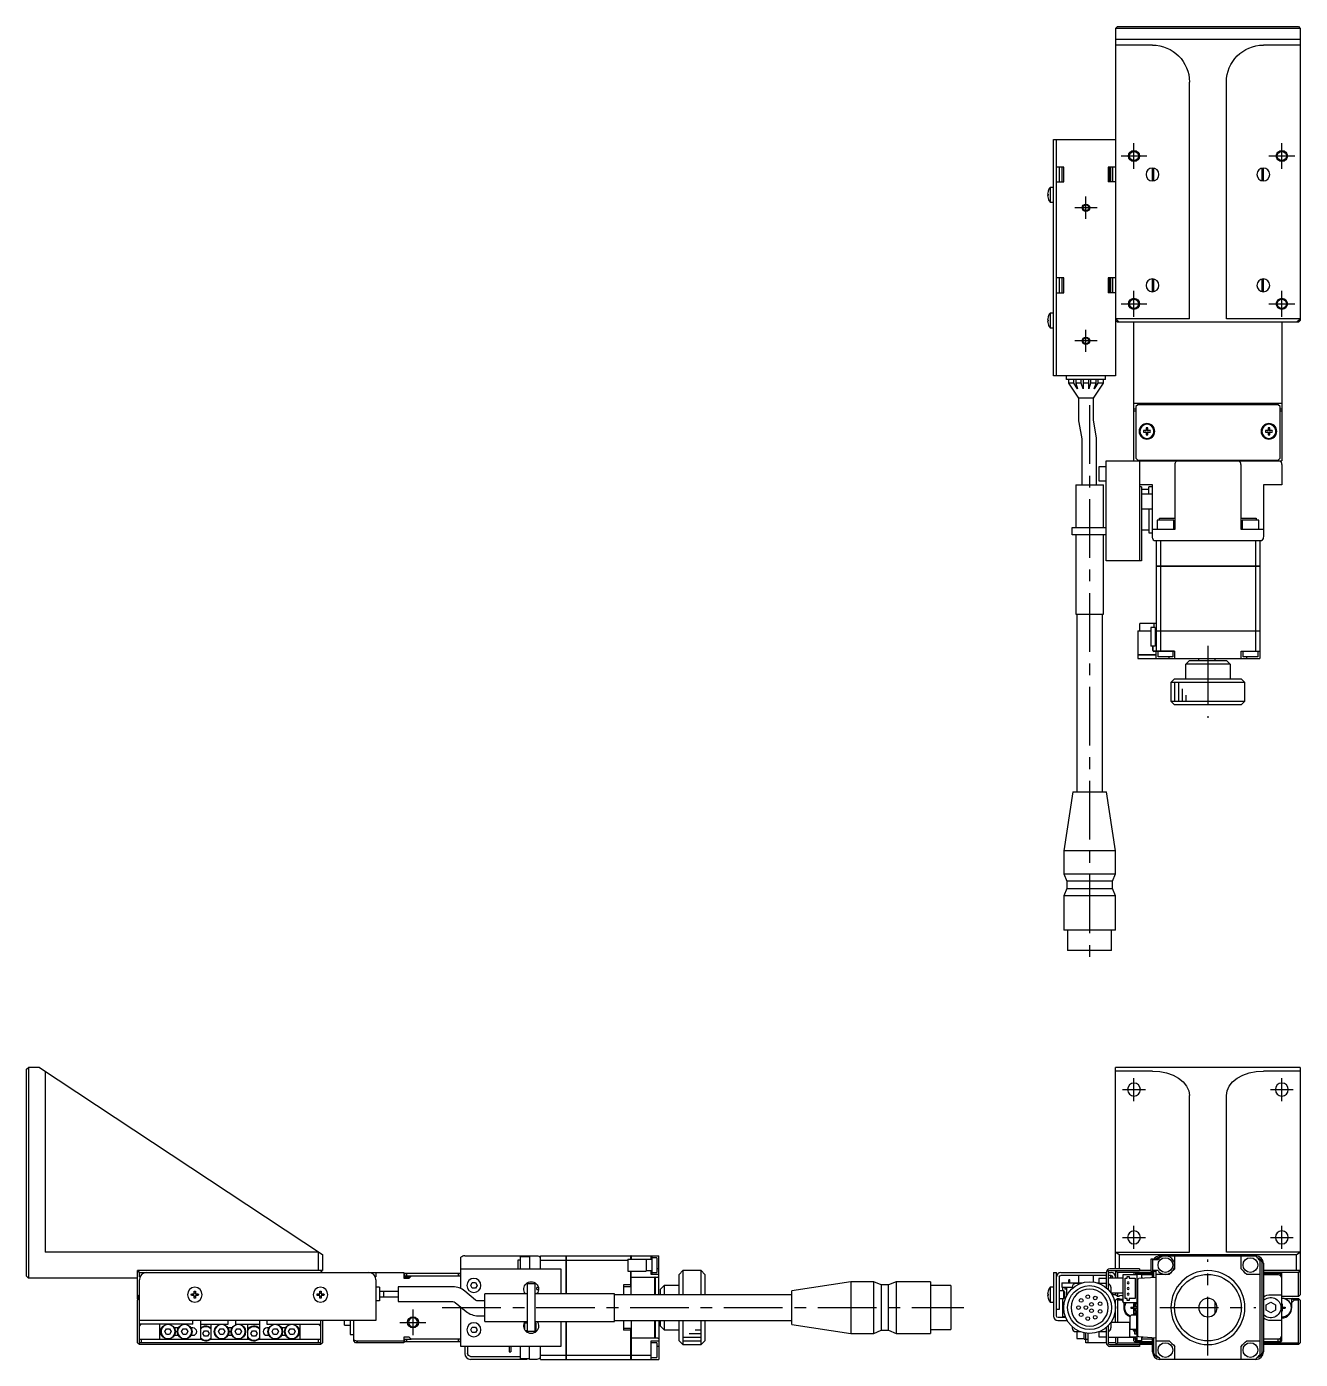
# Model space of a CAD drawing. Extents: x 0 to 726, y -8 to 652.
# Drawn here: x 0 to 344.6, y 291.2 to 651.8 of the extents above; entities that cross this region are included whole.
import ezdxf

# ---------------------------------------------------------------- set-up
doc = ezdxf.new("R2010")
doc.units = 0
doc.header["$LTSCALE"] = 0.5
doc.linetypes.add('CENTER', pattern=[50.8, 31.75, -6.35, 6.35, -6.35])
for name, color, linetype in [('MSM_CENTER', 1, 'CENTER'), ('MSM_CONTINUOUS', 7, 'CONTINUOUS'), ('MSM_NARROW', 5, 'CONTINUOUS')]:
    doc.layers.add(name, color=color, linetype=linetype)

msp = doc.modelspace()

# ---------------------------------------------------------------- linework, layer by layer
at = {"layer": 'MSM_CENTER'}
for p, q in [((299.58, 613.29), (299.58, 620.29)), ((339.58, 613.29), (339.58, 620.29)), ((296.08, 616.79), (303.08, 616.79)), ((336.08, 616.79), (343.08, 616.79)), ((289.58, 602.79), (283.58, 602.79)), ((286.58, 599.79), (286.58, 605.79)), ((299.58, 573.29), (299.58, 580.29)), ((339.58, 573.29), (339.58, 580.29)), ((296.08, 576.79), (303.08, 576.79)), ((336.08, 576.79), (343.08, 576.79)), ((286.58, 563.79), (286.58, 569.79)), ((289.58, 566.79), (283.58, 566.79)), ((287.58, 549.34), (287.58, 398.24)), ((319.58, 484.29), (319.58, 464.79)), ((299.58, 361.09), (299.58, 367.29)), ((339.58, 361.09), (339.58, 367.29)), ((296.48, 364.19), (302.68, 364.19)), ((336.48, 364.19), (342.68, 364.19)), ((299.58, 321.09), (299.58, 327.29)), ((339.58, 321.09), (339.58, 327.29)), ((296.48, 324.19), (302.68, 324.19)), ((336.48, 324.19), (342.68, 324.19)), ((319.58, 292.19), (319.58, 318.19)), ((104.5, 304.69), (104.5, 297.69)), ((112.45, 305.19), (253.55, 305.19)), ((306.58, 305.19), (332.58, 305.19)), ((101, 301.19), (108, 301.19))]:
    msp.add_line(p, q, dxfattribs=at)
at = {"layer": 'MSM_CONTINUOUS'}
for p, q in [((295.08, 651.79), (294.58, 651.29)), ((344.58, 651.29), (294.58, 651.29)), ((294.58, 651.29), (294.58, 557.29)), ((295.08, 651.79), (344.08, 651.79)), ((344.08, 651.79), (344.58, 651.29)), ((344.58, 651.29), (344.58, 572.29)), ((344.58, 648.29), (294.58, 648.29)), ((304.58, 646.79), (294.58, 646.79)), ((344.58, 646.79), (334.58, 646.79)), ((314.58, 572.75), (314.58, 636.79)), ((324.58, 572.75), (324.58, 636.79)), ((277.78, 621.29), (294.58, 621.29)), ((277.78, 557.29), (277.78, 621.29)), ((278.58, 557.29), (278.58, 621.29)), ((280.58, 613.79), (278.58, 613.79)), ((279.38, 613.79), (279.38, 609.79)), ((280.08, 613.79), (280.08, 609.79)), ((280.58, 609.79), (280.58, 613.79)), ((292.58, 613.79), (292.58, 609.79)), ((294.58, 613.79), (292.58, 613.79)), ((293.08, 609.79), (293.08, 613.79)), ((293.28, 609.79), (293.28, 613.79)), ((293.78, 613.79), (293.78, 609.79)), ((304.58, 610.04), (304.58, 613.54)), ((304.93, 610.07), (304.93, 613.5)), ((334.23, 610.07), (334.23, 613.5)), ((334.58, 610.04), (334.58, 613.54)), ((278.58, 609.79), (280.58, 609.79)), ((294.58, 609.79), (292.58, 609.79)), ((276.2, 606.49), (276.33, 606.49)), ((276.33, 606.09), (276.2, 606.09)), ((276.33, 607.24), (276.33, 607.22)), ((276.33, 606.49), (276.33, 606.09)), ((277.78, 608.29), (276.89, 608.29)), ((276.89, 608.29), (276.89, 604.29)), ((276.33, 605.36), (276.33, 605.34)), ((276.89, 604.29), (277.78, 604.29)), ((280.58, 583.79), (278.58, 583.79)), ((279.38, 583.79), (279.38, 579.79)), ((280.08, 583.79), (280.08, 579.79)), ((280.58, 579.79), (280.58, 583.79)), ((292.58, 583.79), (292.58, 579.79)), ((294.58, 583.79), (292.58, 583.79)), ((293.08, 579.79), (293.08, 583.79)), ((293.28, 579.79), (293.28, 583.79)), ((293.78, 583.79), (293.78, 579.79)), ((304.58, 580.04), (304.58, 583.54)), ((304.93, 580.07), (304.93, 583.5)), ((334.23, 580.07), (334.23, 583.5)), ((334.58, 580.04), (334.58, 583.54)), ((278.58, 579.79), (280.58, 579.79)), ((294.58, 579.79), (292.58, 579.79)), ((277.78, 574.29), (276.89, 574.29)), ((276.89, 574.29), (276.89, 570.29)), ((276.2, 572.49), (276.33, 572.49)), ((276.33, 572.09), (276.2, 572.09)), ((276.33, 573.24), (276.33, 573.22)), ((276.33, 572.49), (276.33, 572.09)), ((276.33, 571.36), (276.33, 571.34)), ((276.89, 570.29), (277.78, 570.29)), ((294.58, 572.79), (294.63, 572.75)), ((294.58, 572.29), (294.83, 572.04)), ((294.63, 572.75), (295.58, 571.79)), ((314.58, 572.75), (294.63, 572.75)), ((294.83, 572.04), (295.08, 572.29)), ((295.08, 571.79), (294.83, 572.04)), ((344.08, 571.79), (295.08, 571.79)), ((299.58, 534.29), (299.58, 571.79)), ((344.54, 572.75), (324.58, 572.75)), ((339.58, 571.79), (339.58, 534.29)), ((343.58, 571.79), (344.54, 572.75)), ((344.58, 572.29), (344.08, 571.79)), ((344.08, 572.29), (344.33, 572.04)), ((344.54, 572.75), (344.58, 572.79)), ((294.58, 557.29), (277.78, 557.29)), ((281.33, 556.29), (281.33, 557.29)), ((291.83, 556.29), (281.33, 556.29)), ((281.83, 556.29), (281.83, 555.29)), ((283.33, 555.29), (283.33, 556.29)), ((283.83, 556.29), (283.83, 555.29)), ((285.33, 555.29), (285.33, 556.29)), ((285.83, 556.29), (285.83, 553.83)), ((287.33, 553.83), (287.33, 556.29)), ((287.83, 556.29), (287.83, 555.29)), ((289.33, 555.29), (289.33, 556.29)), ((289.83, 556.29), (289.83, 555.29)), ((291.33, 555.29), (291.33, 556.29)), ((291.83, 556.29), (291.83, 557.29)), ((281.83, 555.29), (284.58, 551.29)), ((283.33, 555.29), (281.83, 555.29)), ((284.33, 553.83), (283.33, 555.29)), ((283.83, 555.29), (284.33, 553.83)), ((285.33, 555.29), (283.83, 555.29)), ((285.83, 553.83), (285.33, 555.29)), ((287.33, 555.29), (285.83, 555.29)), ((287.83, 555.29), (287.33, 553.83)), ((289.33, 555.29), (287.83, 555.29)), ((288.58, 551.29), (291.33, 555.29)), ((288.83, 553.83), (289.33, 555.29)), ((289.83, 555.29), (288.83, 553.83)), ((291.33, 555.29), (289.83, 555.29)), ((284.58, 551.29), (284.58, 545.55)), ((288.58, 551.29), (284.58, 551.29)), ((288.58, 545.55), (288.58, 551.29)), ((339.58, 549.79), (299.58, 549.79)), ((300.08, 548.29), (299.58, 548.29)), ((300.58, 549.49), (300.08, 548.99)), ((300.08, 548.99), (300.08, 534.99)), ((338.58, 549.49), (300.58, 549.49)), ((305.08, 549.49), (305.08, 549.79)), ((305.83, 549.79), (305.83, 549.49)), ((311.33, 549.49), (311.33, 549.79)), ((314.78, 549.79), (314.58, 549.59)), ((314.58, 549.59), (314.58, 549.49)), ((324.58, 549.59), (314.58, 549.59)), ((324.58, 549.59), (324.38, 549.79)), ((324.58, 549.49), (324.58, 549.59)), ((327.83, 549.79), (327.83, 549.49)), ((333.33, 549.49), (333.33, 549.79)), ((334.08, 549.79), (334.08, 549.49)), ((339.08, 548.99), (338.58, 549.49)), ((339.08, 534.99), (339.08, 548.99)), ((339.58, 548.29), (339.08, 548.29)), ((284.66, 544.68), (285.44, 540.28)), ((289.38, 540.97), (288.6, 545.38)), ((300.08, 547.79), (299.58, 547.79)), ((339.58, 547.79), (339.08, 547.79)), ((302.84, 542.53), (302.16, 542.53)), ((302.16, 542.05), (302.84, 542.05)), ((302.84, 543.21), (302.84, 542.53)), ((302.84, 542.05), (302.84, 541.37)), ((303.32, 542.53), (303.32, 543.21)), ((304, 542.53), (303.32, 542.53)), ((303.32, 542.05), (304, 542.05)), ((303.32, 541.37), (303.32, 542.05)), ((335.84, 542.53), (335.16, 542.53)), ((335.16, 542.05), (335.84, 542.05)), ((335.84, 543.21), (335.84, 542.53)), ((335.84, 542.05), (335.84, 541.37)), ((336.32, 542.53), (336.32, 543.21)), ((337, 542.53), (336.32, 542.53)), ((336.32, 541.37), (336.32, 542.05)), ((336.32, 542.05), (337, 542.05)), ((285.45, 540.1), (285.45, 527.79)), ((289.45, 527.79), (289.45, 540.1)), ((292.08, 534.29), (339.58, 534.29)), ((292.08, 507.29), (292.08, 534.29)), ((300.08, 534.99), (300.58, 534.49)), ((300.58, 534.49), (338.58, 534.49)), ((301.08, 534.29), (301.08, 507.29)), ((305.08, 534.49), (305.08, 534.29)), ((309.58, 534.49), (309.58, 534.29)), ((310.58, 534.49), (310.58, 534.29)), ((312.08, 534.49), (312.08, 534.29)), ((327.08, 534.29), (327.08, 534.49)), ((328.58, 534.49), (328.58, 534.29)), ((329.58, 534.29), (329.58, 534.49)), ((334.08, 534.29), (334.08, 534.49)), ((338.58, 534.49), (339.08, 534.99)), ((292.08, 532.69), (290.08, 532.69)), ((290.08, 532.69), (290.08, 528.89)), ((310.68, 515.79), (310.68, 533.29)), ((328.48, 533.29), (328.48, 515.79)), ((339.58, 533.29), (339.58, 527.79)), ((283.83, 527.79), (283.83, 516.29)), ((283.83, 527.79), (291.33, 527.79)), ((290.08, 528.89), (292.08, 528.89)), ((291.33, 516.29), (291.33, 527.79)), ((304.58, 527.79), (301.08, 527.79)), ((301.58, 527.29), (301.08, 527.29)), ((301.58, 527.29), (301.58, 507.29)), ((303.58, 526.54), (301.58, 526.54)), ((304.58, 527.29), (303.58, 527.29)), ((303.58, 525.29), (303.58, 527.29)), ((304.58, 513.79), (304.58, 527.79)), ((339.58, 527.79), (334.58, 527.79)), ((334.58, 527.79), (334.58, 513.79)), ((304.58, 525.29), (301.58, 525.29)), ((301.58, 521.29), (304.58, 521.29)), ((303.58, 521.29), (303.58, 514.79)), ((282.83, 514.29), (282.83, 516.29)), ((282.83, 516.29), (292.08, 516.29)), ((304.58, 515.79), (310.68, 515.79)), ((310.33, 518.29), (305.83, 518.29)), ((305.83, 518.29), (305.83, 515.79)), ((306.5, 518.79), (310.68, 518.79)), ((306.5, 518.29), (306.5, 518.79)), ((310.33, 515.79), (310.33, 518.29)), ((328.48, 518.79), (332.66, 518.79)), ((328.48, 515.79), (334.58, 515.79)), ((328.83, 518.29), (328.83, 515.79)), ((333.33, 518.29), (328.83, 518.29)), ((332.66, 518.79), (332.66, 518.29)), ((333.33, 515.79), (333.33, 518.29)), ((292.08, 514.29), (282.83, 514.29)), ((283.83, 514.29), (283.83, 492.79)), ((291.33, 492.79), (291.33, 514.29)), ((303.58, 515.54), (301.58, 515.54)), ((303.58, 514.79), (304.58, 514.79)), ((304.97, 512.79), (334.2, 512.79)), ((305.58, 512.79), (305.58, 505.8)), ((306.74, 512.79), (306.74, 505.8)), ((332.43, 512.79), (332.43, 505.8)), ((333.58, 512.79), (333.58, 505.8)), ((301.58, 507.29), (292.08, 507.29)), ((305.58, 505.8), (333.58, 505.8)), ((305.58, 505.79), (305.58, 488.3)), ((333.58, 505.79), (305.58, 505.79)), ((305.59, 505.79), (305.59, 505.8)), ((306.74, 505.79), (306.74, 505.8)), ((306.74, 505.79), (306.74, 488.3)), ((332.42, 505.79), (332.42, 505.8)), ((332.43, 505.79), (332.43, 488.3)), ((333.57, 505.79), (333.57, 505.8)), ((333.58, 505.79), (333.58, 488.3)), ((283.83, 492.79), (291.33, 492.79)), ((284.08, 492.79), (284.08, 444.79)), ((291.08, 444.79), (291.08, 492.79)), ((300.58, 488.29), (304.18, 488.29)), ((300.58, 488.29), (300.58, 481.8)), ((305.58, 490.29), (301.18, 490.29)), ((301.18, 488.29), (301.18, 490.29)), ((301.58, 488.3), (304.18, 488.3)), ((301.58, 488.29), (301.58, 488.3)), ((304.18, 489.19), (304.18, 484.19)), ((305.28, 489.19), (304.18, 489.19)), ((305.08, 489.19), (305.08, 490.29)), ((305.28, 489.19), (305.28, 484.19)), ((305.28, 488.3), (333.58, 488.3)), ((305.28, 488.29), (333.58, 488.29)), ((305.58, 488.29), (305.58, 482.79)), ((305.59, 488.29), (305.59, 488.3)), ((306.74, 488.29), (306.74, 488.3)), ((306.74, 488.29), (306.74, 482.79)), ((332.42, 488.29), (332.42, 488.3)), ((332.43, 488.29), (332.43, 482.79)), ((333.57, 488.29), (333.57, 488.3)), ((333.58, 488.29), (333.58, 480.79)), ((305.28, 484.19), (304.18, 484.19)), ((304.68, 482.99), (304.68, 484.19)), ((304.78, 482.99), (304.78, 484.19)), ((300.58, 481.8), (305.58, 481.8)), ((305.58, 481.79), (300.58, 481.79)), ((300.58, 481.79), (300.58, 480.79)), ((300.58, 480.79), (333.58, 480.79)), ((300.59, 481.79), (300.59, 481.8)), ((310.58, 482.79), (304.98, 482.79)), ((310.58, 482.69), (304.98, 482.69)), ((305.58, 480.79), (305.58, 482.69)), ((306.08, 481.29), (306.08, 482.79)), ((310.08, 481.29), (306.08, 481.29)), ((309.08, 480.79), (309.08, 481.29)), ((310.08, 482.69), (310.08, 481.29)), ((310.58, 482.79), (310.58, 480.79)), ((314.58, 480.29), (313.58, 479.29)), ((314.58, 480.29), (324.58, 480.29)), ((317.08, 480.29), (317.08, 480.79)), ((321.58, 480.29), (321.58, 480.79)), ((325.58, 479.29), (324.58, 480.29)), ((328.58, 480.79), (328.58, 482.79)), ((328.58, 482.79), (333.58, 482.79)), ((329.08, 481.29), (329.08, 482.79)), ((333.08, 481.29), (329.08, 481.29)), ((330.08, 480.79), (330.08, 481.29)), ((333.08, 482.79), (333.08, 481.29)), ((325.58, 479.29), (313.58, 479.29)), ((313.58, 475.29), (313.58, 479.29)), ((325.58, 479.29), (325.58, 475.29)), ((310.58, 475.29), (309.58, 474.29)), ((329.58, 474.29), (309.58, 474.29)), ((309.58, 474.29), (309.58, 469.29)), ((310.58, 475.29), (328.58, 475.29)), ((329.58, 474.29), (328.58, 475.29)), ((329.58, 469.29), (329.58, 474.29)), ((309.58, 469.29), (310.58, 468.29)), ((309.58, 469.29), (329.58, 469.29)), ((328.58, 468.29), (329.58, 469.29)), ((328.58, 468.29), (310.58, 468.29)), ((283.01, 444.79), (280.58, 428.79)), ((283.01, 444.79), (292.15, 444.79)), ((294.58, 428.79), (292.15, 444.79)), ((280.58, 428.79), (280.58, 422.59)), ((294.58, 428.79), (280.58, 428.79)), ((294.58, 422.59), (294.58, 428.79)), ((280.58, 422.59), (281.43, 420.59)), ((280.58, 422.59), (294.58, 422.59)), ((293.73, 420.59), (294.58, 422.59)), ((281.43, 418.59), (280.58, 416.59)), ((281.43, 420.59), (281.43, 418.59)), ((293.73, 420.59), (281.43, 420.59)), ((281.43, 418.59), (293.73, 418.59)), ((293.73, 418.59), (293.73, 420.59)), ((294.58, 416.59), (293.73, 418.59)), ((280.58, 416.59), (280.58, 407.29)), ((294.58, 416.59), (280.58, 416.59)), ((294.58, 407.29), (294.58, 416.59)), ((294.58, 407.29), (280.58, 407.29)), ((281.63, 407.29), (281.63, 401.79)), ((293.53, 401.79), (293.53, 407.29)), ((293.53, 401.79), (281.63, 401.79)), ((0, 369.69), (0.5, 370.19)), ((0, 313.69), (0, 369.69)), ((0.5, 370.19), (0.5, 313.19)), ((3.5, 370.19), (0.5, 370.19)), ((3.5, 370.19), (80, 319.55)), ((5, 369.2), (5, 320.19)), ((294.58, 315.69), (294.58, 370.19)), ((344.58, 370.19), (294.58, 370.19)), ((304.58, 369.2), (294.58, 369.2)), ((304.58, 369.2), (306.53, 369.07)), ((306.53, 369.07), (308.41, 368.69)), ((308.41, 368.69), (310.14, 368.08)), ((310.14, 368.08), (311.65, 367.26)), ((327.51, 367.26), (329.03, 368.08)), ((329.03, 368.08), (330.76, 368.69)), ((330.76, 368.69), (332.63, 369.07)), ((332.63, 369.07), (334.58, 369.2)), ((344.58, 369.2), (334.58, 369.2)), ((344.58, 370.19), (344.58, 308.69)), ((311.65, 367.26), (312.9, 366.25)), ((312.9, 366.25), (313.82, 365.11)), ((313.82, 365.11), (314.39, 363.87)), ((324.78, 363.87), (325.34, 365.11)), ((325.34, 365.11), (326.27, 366.25)), ((326.27, 366.25), (327.51, 367.26)), ((314.39, 363.87), (314.58, 362.58)), ((314.58, 320.19), (314.58, 362.58)), ((324.58, 362.58), (324.78, 363.87)), ((324.58, 320.19), (324.58, 362.58)), ((79.04, 320.19), (5, 320.19)), ((79, 315.19), (79, 320.19)), ((80, 319.55), (80, 315.19)), ((117.5, 310.34), (117.5, 318.81)), ((118.5, 319.19), (138, 319.19)), ((133, 318.14), (133.5, 318.14)), ((133, 315.69), (133, 318.14)), ((136, 318.94), (133.5, 318.94)), ((133.5, 318.94), (133.5, 315.69)), ((136, 319.19), (136, 315.69)), ((139, 319.19), (145.99, 319.19)), ((139, 315.69), (139, 319.19)), ((139, 318.03), (145.99, 318.03)), ((145.99, 308.94), (145.99, 319.19)), ((146, 319.18), (145.99, 319.18)), ((146, 318.03), (145.99, 318.03)), ((146, 319.19), (146, 308.94)), ((146, 319.19), (163.49, 319.19)), ((146, 318.03), (162.6, 318.03)), ((162.6, 318.29), (162.6, 315.09)), ((162.6, 318.29), (167.6, 318.29)), ((163.49, 318.29), (163.49, 319.19)), ((163.5, 319.18), (163.49, 319.18)), ((163.5, 319.19), (163.5, 318.29)), ((163.5, 319.19), (171, 319.19)), ((167.6, 318.29), (167.6, 315.09)), ((169.1, 318.19), (167.6, 318.19)), ((169, 318.19), (169, 319.19)), ((169.1, 319.19), (169.1, 314.19)), ((170.5, 318.69), (169.1, 318.69)), ((170.5, 318.69), (170.5, 314.69)), ((171, 308.69), (171, 319.19)), ((294.58, 320.19), (314.58, 320.19)), ((294.63, 320.19), (295.58, 319.55)), ((295.58, 319.55), (343.58, 319.55)), ((295.58, 319.55), (295.58, 315.69)), ((305.28, 318.29), (304.18, 318.29)), ((304.18, 318.29), (304.18, 315.09)), ((304.68, 318.19), (306.08, 318.19)), ((304.68, 315.19), (304.68, 318.19)), ((305.28, 318.19), (305.28, 318.29)), ((306.58, 319.19), (332.58, 319.19)), ((310.58, 319.19), (310.58, 315.69)), ((344.58, 320.19), (324.58, 320.19)), ((328.58, 315.69), (328.58, 319.19)), ((333.58, 318.03), (333.58, 292.34)), ((343.58, 319.55), (344.54, 320.19)), ((343.58, 315.19), (343.58, 319.55)), ((80, 315.19), (30, 315.19)), ((30, 307.49), (30, 315.19)), ((30.25, 314.94), (30, 314.69)), ((30.5, 315.19), (30.25, 314.94)), ((30.25, 314.94), (30.5, 314.69)), ((30.5, 313.49), (30.5, 314.69)), ((30.5, 314.69), (102, 314.69)), ((79.75, 314.94), (79.5, 315.19)), ((79.5, 314.69), (79.75, 314.94)), ((80, 314.69), (79.75, 314.94)), ((94.5, 314.69), (94.5, 313.49)), ((102, 314.69), (102, 313.19)), ((102.3, 313.69), (102.3, 314.49)), ((102.3, 314.49), (117.3, 314.49)), ((102.8, 314.49), (102.8, 313.69)), ((116.8, 313.69), (116.8, 314.49)), ((117.3, 314.49), (117.3, 313.69)), ((117.5, 315.69), (144.5, 315.69)), ((144.5, 315.69), (144.5, 308.94)), ((162.6, 315.09), (167.6, 315.09)), ((163.49, 310.84), (163.49, 315.09)), ((163.5, 308.69), (163.5, 315.09)), ((167.6, 315.19), (169.1, 315.19)), ((169, 314.19), (169, 315.19)), ((171, 314.19), (169, 314.19)), ((169.1, 314.69), (170.5, 314.69)), ((171, 315.69), (170.5, 315.69)), ((177.5, 315.19), (176.5, 314.19)), ((176.5, 308.69), (176.5, 314.19)), ((182.5, 315.19), (177.5, 315.19)), ((177.5, 315.19), (177.5, 308.69)), ((183.5, 314.19), (182.5, 315.19)), ((182.5, 308.69), (182.5, 315.19)), ((183.5, 314.19), (183.5, 308.69)), ((277.78, 314.69), (278.58, 314.69)), ((277.78, 314.69), (277.78, 302.89)), ((278.58, 302.99), (278.58, 314.69)), ((279.78, 314.69), (292.08, 314.69)), ((292.08, 313.89), (279.78, 313.89)), ((284.58, 313.89), (284.58, 311.89)), ((288.58, 312.12), (288.58, 313.89)), ((292.08, 314.69), (292.08, 310.55)), ((292.58, 314.99), (292.58, 310.09)), ((292.58, 314.69), (293.38, 314.69)), ((293.38, 313.89), (292.58, 313.89)), ((292.78, 315.19), (301.08, 315.19)), ((301.08, 315.69), (293.08, 315.69)), ((294.58, 315.19), (294.58, 313.19)), ((294.58, 314.69), (294.83, 314.94)), ((294.83, 314.94), (295.08, 315.19)), ((295.08, 314.69), (294.83, 314.94)), ((295.08, 314.69), (295.08, 313.19)), ((304.58, 314.69), (295.08, 314.69)), ((296.68, 306.61), (296.68, 314.11)), ((296.68, 314.11), (300.38, 314.11)), ((299.58, 314.69), (299.58, 314.11)), ((300.08, 314.11), (300.08, 314.49)), ((300.08, 314.49), (304.58, 314.49)), ((300.38, 314.19), (300.38, 296.19)), ((301.58, 314.19), (300.38, 314.19)), ((300.58, 314.49), (300.58, 314.19)), ((301.08, 315.69), (301.08, 315.19)), ((304.18, 315.19), (301.08, 315.19)), ((301.58, 314.19), (301.58, 313.16)), ((304.58, 314.09), (301.58, 314.09)), ((304.18, 315.09), (305.28, 315.09)), ((304.58, 313.37), (304.58, 315.09)), ((306.08, 315.19), (304.68, 315.19)), ((304.97, 313.4), (304.97, 315.09)), ((305.28, 315.09), (305.28, 315.19)), ((305.58, 292.34), (305.58, 315.19)), ((309.08, 314.19), (305.58, 314.19)), ((333.58, 314.19), (330.08, 314.19)), ((334.2, 317.19), (334.2, 293.19)), ((334.58, 317.19), (334.58, 293.19)), ((344.58, 315.19), (334.58, 315.19)), ((344.08, 314.69), (334.58, 314.69)), ((334.58, 314.49), (339.08, 314.49)), ((338.58, 314.09), (334.58, 314.09)), ((338.58, 314.09), (338.58, 314.49)), ((339.08, 314.49), (339.08, 313.96)), ((339.58, 296.19), (339.58, 314.69)), ((344.08, 315.19), (344.58, 314.69)), ((344.33, 314.94), (344.08, 314.69)), ((344.08, 308.19), (344.08, 314.69)), ((0.5, 313.19), (0, 313.69)), ((30, 313.19), (0.5, 313.19)), ((30.5, 295.69), (30.5, 312.69)), ((94.5, 312.69), (94.5, 301.69)), ((95.5, 310.69), (94.5, 310.69)), ((95.5, 310.69), (95.5, 306.99)), ((115.33, 310.84), (100.5, 310.84)), ((100.5, 310.84), (100.5, 306.84)), ((103.75, 313.44), (102, 313.44)), ((102, 313.19), (103.5, 313.19)), ((117.5, 313.69), (102.3, 313.69)), ((104, 313.69), (103.5, 313.19)), ((120.13, 311.19), (120.57, 311.94)), ((120.57, 310.44), (120.13, 311.19)), ((120.57, 311.94), (121.43, 311.94)), ((121.43, 310.44), (120.57, 310.44)), ((121.43, 311.94), (121.87, 311.19)), ((121.87, 311.19), (121.43, 310.44)), ((135.5, 311.69), (137.5, 311.69)), ((135.5, 298.69), (135.5, 311.69)), ((137.5, 311.69), (137.5, 298.69)), ((138.45, 310.61), (138, 310.61)), ((138, 310.11), (138, 310.61)), ((163.49, 311.34), (161.5, 311.34)), ((161.5, 311.34), (161.5, 308.69)), ((163.5, 310.84), (161.5, 310.84)), ((163.5, 313.44), (169.99, 313.44)), ((169.99, 308.69), (169.99, 313.44)), ((170, 313.43), (169.99, 313.43)), ((170, 313.44), (170, 308.69)), ((170, 313.44), (170.8, 313.44)), ((170.8, 313.42), (170.8, 313.44)), ((171, 313.42), (170.8, 313.42)), ((171.5, 310.19), (172.5, 311.19)), ((171.5, 308.69), (171.5, 310.19)), ((176.5, 311.19), (172.5, 311.19)), ((172.5, 311.19), (172.5, 308.69)), ((223, 312.19), (207, 309.76)), ((229.2, 312.19), (223, 312.19)), ((223, 312.19), (223, 298.19)), ((231.2, 311.34), (229.2, 312.19)), ((229.2, 298.19), (229.2, 312.19)), ((233.2, 311.34), (231.2, 311.34)), ((231.2, 311.34), (231.2, 299.04)), ((235.2, 312.19), (233.2, 311.34)), ((233.2, 299.04), (233.2, 311.34)), ((244.5, 312.19), (235.2, 312.19)), ((235.2, 312.19), (235.2, 298.19)), ((244.5, 312.19), (244.5, 298.19)), ((250, 311.14), (244.5, 311.14)), ((250, 311.14), (250, 299.24)), ((276.89, 310.69), (276.89, 306.69)), ((277.78, 310.69), (276.89, 310.69)), ((279.38, 313.49), (279.38, 304.69)), ((280.08, 311.89), (285.56, 311.89)), ((280.08, 311.89), (280.08, 310.69)), ((280.08, 310.69), (282.83, 310.69)), ((280.33, 309.69), (280.33, 310.69)), ((280.88, 310.69), (280.88, 310.14)), ((281.33, 310.14), (280.88, 310.14)), ((281.33, 310.69), (281.33, 308.34)), ((282.21, 312.69), (281.96, 312.69)), ((281.96, 311.89), (281.96, 312.69)), ((282.21, 311.89), (282.21, 312.69)), ((282.83, 310.69), (282.83, 310.33)), ((284.99, 311.69), (283.83, 311.69)), ((289.61, 311.89), (290.08, 311.89)), ((292.08, 313.09), (290.08, 313.09)), ((290.08, 313.09), (290.08, 311.73)), ((292.08, 311.69), (290.18, 311.69)), ((291.91, 310.69), (292.08, 310.69)), ((296.68, 313.19), (292.58, 313.19)), ((293.28, 313.19), (293.28, 313.69)), ((293.73, 313.69), (293.28, 313.69)), ((293.33, 310.69), (293.33, 309.18)), ((293.78, 313.19), (293.78, 313.49)), ((297.18, 313.11), (297.73, 313.11)), ((297.18, 307.61), (297.18, 313.11)), ((297.73, 313.11), (297.73, 313.61)), ((297.73, 313.61), (298.23, 313.61)), ((298.23, 313.61), (298.23, 313.11)), ((298.23, 313.11), (299.88, 313.11)), ((299.88, 313.11), (299.88, 307.61)), ((300.58, 297.57), (300.58, 312.81)), ((300.86, 313.11), (305.58, 313.44)), ((302.01, 313.19), (301.58, 313.19)), ((339.58, 313.69), (339.38, 313.69)), ((30.5, 308.69), (30, 308.19)), ((30.5, 308.19), (30, 308.19)), ((30, 307.99), (30.5, 307.99)), ((30.1, 307.39), (30, 307.49)), ((30.25, 307.44), (30, 307.19)), ((30, 295.69), (30, 307.19)), ((30.1, 307.29), (30.1, 307.49)), ((30.5, 307.69), (30.25, 307.44)), ((30.5, 307.19), (30.25, 307.44)), ((30.5, 307.79), (30.4, 307.79)), ((44.57, 308.89), (45.3, 308.89)), ((45.3, 308.49), (44.57, 308.49)), ((45.3, 308.89), (45.3, 309.62)), ((45.3, 307.76), (45.3, 308.49)), ((45.7, 309.62), (45.7, 308.89)), ((45.7, 308.89), (46.43, 308.89)), ((45.7, 308.49), (45.7, 307.76)), ((46.43, 308.49), (45.7, 308.49)), ((78.57, 308.89), (79.3, 308.89)), ((79.3, 308.49), (78.57, 308.49)), ((79.3, 308.89), (79.3, 309.62)), ((79.3, 307.76), (79.3, 308.49)), ((79.7, 309.62), (79.7, 308.89)), ((79.7, 308.89), (80.43, 308.89)), ((79.7, 308.49), (79.7, 307.76)), ((80.43, 308.49), (79.7, 308.49)), ((95.5, 306.99), (94.5, 306.99)), ((100.5, 309.59), (95.5, 309.59)), ((95.5, 308.09), (100.5, 308.09)), ((96.5, 309.59), (96.5, 308.09)), ((100.5, 306.84), (115.33, 306.84)), ((115.97, 306.61), (118.9, 304.15)), ((121.47, 307.22), (118.55, 309.67)), ((124, 306.98), (122.11, 306.98)), ((135.5, 308.94), (124, 308.94)), ((124, 301.44), (124, 308.94)), ((159, 308.94), (137.5, 308.94)), ((138, 310.11), (138.5, 310.11)), ((138.19, 309.11), (138, 309.11)), ((138, 308.94), (138, 309.11)), ((159, 301.44), (159, 308.94)), ((207, 308.69), (159, 308.69)), ((207, 300.62), (207, 309.76)), ((276.2, 308.89), (276.33, 308.89)), ((276.33, 308.49), (276.2, 308.49)), ((276.33, 309.64), (276.33, 309.62)), ((276.33, 308.89), (276.33, 308.49)), ((276.33, 307.76), (276.33, 307.74)), ((276.89, 306.69), (277.78, 306.69)), ((280.58, 309.69), (279.38, 309.69)), ((279.38, 307.69), (280.58, 307.69)), ((280.33, 302.69), (280.33, 307.69)), ((280.58, 307.69), (280.58, 309.69)), ((280.78, 309.49), (280.58, 309.69)), ((280.58, 307.69), (280.78, 307.89)), ((280.78, 309.49), (280.78, 307.89)), ((293.33, 309.19), (296.68, 309.19)), ((293.78, 308.69), (293.78, 309.19)), ((294.58, 308.69), (293.78, 308.69)), ((294.58, 309.19), (294.58, 308.69)), ((295.08, 308.19), (294.58, 308.69)), ((294.83, 307.44), (294.58, 307.19)), ((294.58, 301.19), (294.58, 307.19)), ((294.83, 307.44), (295.08, 307.69)), ((295.08, 307.19), (294.83, 307.44)), ((295.08, 309.19), (295.08, 308.19)), ((295.52, 308.19), (295.08, 308.19)), ((295.08, 307.69), (295.52, 307.69)), ((295.08, 307.19), (295.08, 301.19)), ((296.28, 307.19), (295.08, 307.19)), ((296.68, 307.47), (296.28, 307.19)), ((296.28, 307.19), (296.68, 306.79)), ((296.68, 306.61), (300.38, 306.61)), ((296.86, 306.61), (296.88, 306.59)), ((296.88, 305.19), (296.88, 306.61)), ((297.73, 307.61), (297.18, 307.61)), ((297.73, 307.11), (297.73, 307.61)), ((298.23, 307.11), (297.73, 307.11)), ((298.23, 307.61), (298.23, 307.11)), ((299.88, 307.61), (298.23, 307.61)), ((299.58, 306.61), (299.58, 306.19)), ((321.58, 303.69), (321.58, 306.69)), ((335.33, 305.91), (336.58, 306.63)), ((336.58, 308.69), (339.58, 308.69)), ((336.58, 306.63), (337.83, 305.91)), ((344.08, 308.19), (339.58, 308.19)), ((340.2, 307.69), (344.08, 307.69)), ((342.28, 305.19), (342.28, 307.69)), ((342.88, 307.19), (342.28, 307.61)), ((342.28, 306.59), (342.88, 307.19)), ((344.08, 307.19), (342.88, 307.19)), ((344.58, 308.69), (344.08, 308.19)), ((344.08, 307.69), (344.58, 307.19)), ((344.33, 307.44), (344.08, 307.19)), ((344.08, 295.69), (344.08, 307.19)), ((344.58, 307.19), (344.58, 295.69)), ((117.5, 294.69), (117.5, 305.33)), ((122.11, 302.98), (124, 302.98)), ((279.38, 304.69), (278.58, 304.69)), ((298.53, 302.84), (298.85, 303.16)), ((298.68, 305.33), (299.48, 305.33)), ((298.68, 305.33), (298.68, 305.04)), ((298.68, 305.04), (299.48, 305.04)), ((298.92, 303.19), (300.18, 303.19)), ((299.21, 305.33), (299.21, 305.04)), ((299.39, 303.3), (299.39, 303.19)), ((299.58, 306.19), (299.54, 306.19)), ((299.54, 306.19), (299.54, 305.39)), ((299.54, 305.66), (299.58, 305.65)), ((299.54, 304.98), (299.54, 304.19)), ((299.54, 304.72), (299.58, 304.72)), ((299.58, 304.19), (299.54, 304.19)), ((299.58, 303.6), (299.58, 306.19)), ((300.38, 306.19), (299.58, 306.19)), ((300.38, 305.44), (299.58, 305.44)), ((300.38, 304.94), (299.58, 304.94)), ((300.15, 304.19), (299.58, 304.19)), ((300.15, 303.69), (299.58, 303.69)), ((299.62, 303.3), (299.62, 303.19)), ((300.05, 303.63), (299.72, 303.63)), ((299.72, 303.4), (300.05, 303.4)), ((299.83, 305.44), (299.83, 306.19)), ((299.83, 304.19), (299.83, 304.94)), ((299.83, 303.63), (299.83, 303.69)), ((299.83, 303.19), (299.83, 303.4)), ((299.96, 305.44), (299.96, 306.19)), ((299.96, 304.19), (299.96, 304.94)), ((299.96, 303.63), (299.96, 303.69)), ((299.96, 303.19), (299.96, 303.4)), ((300.15, 304.24), (300.38, 304.24)), ((300.15, 303.73), (300.15, 304.24)), ((300.15, 303.99), (300.38, 303.99)), ((300.15, 303.92), (300.38, 303.92)), ((300.28, 303.09), (300.28, 299.39)), ((300.38, 303.69), (300.38, 303.69)), ((335.33, 304.47), (335.33, 305.91)), ((336.58, 303.75), (335.33, 304.47)), ((337.83, 304.47), (336.58, 303.75)), ((337.83, 305.91), (337.83, 304.47)), ((339.63, 306.19), (339.58, 306.19)), ((339.58, 305.65), (339.63, 305.66)), ((339.58, 304.72), (339.63, 304.72)), ((339.63, 304.19), (339.58, 304.19)), ((339.63, 306.19), (339.63, 305.39)), ((339.63, 304.98), (339.63, 304.19)), ((339.69, 305.33), (340.48, 305.33)), ((339.69, 305.04), (340.48, 305.04)), ((339.95, 305.04), (339.95, 305.33)), ((340.48, 305.33), (340.48, 305.04)), ((94.5, 301.69), (30.5, 301.69)), ((30.5, 300.19), (31, 300.69)), ((45, 300.69), (30.5, 300.69)), ((36, 296.69), (36, 300.69)), ((37.38, 298.69), (37.82, 299.44)), ((37.82, 299.44), (38.68, 299.44)), ((38.68, 299.44), (39.12, 298.69)), ((41.02, 299.69), (39.98, 299.69)), ((41.88, 298.69), (42.32, 299.44)), ((42.32, 299.44), (43.18, 299.44)), ((43.18, 299.44), (43.62, 298.69)), ((45, 299.69), (44.48, 299.69)), ((45, 300.69), (45, 301.69)), ((47, 301.69), (47, 296.69)), ((47, 300.69), (54.5, 300.69)), ((49.8, 300.69), (49.8, 296.69)), ((51.88, 298.69), (52.32, 299.44)), ((52.32, 299.44), (53.18, 299.44)), ((53.18, 299.44), (53.62, 298.69)), ((55.52, 299.69), (54.48, 299.69)), ((54.5, 300.69), (54.5, 301.69)), ((56.38, 298.69), (56.82, 299.44)), ((56.5, 301.69), (56.5, 300.69)), ((56.5, 300.69), (63, 300.69)), ((56.82, 299.44), (57.68, 299.44)), ((57.68, 299.44), (58.12, 298.69)), ((59.8, 296.69), (59.8, 300.69)), ((63, 301.69), (63, 296.69)), ((65, 301.69), (65, 300.69)), ((65, 300.69), (79.5, 300.69)), ((65.52, 299.69), (65, 299.69)), ((66.38, 298.69), (66.82, 299.44)), ((66.82, 299.44), (67.68, 299.44)), ((67.68, 299.44), (68.12, 298.69)), ((70.02, 299.69), (68.98, 299.69)), ((70.88, 298.69), (71.32, 299.44)), ((71.32, 299.44), (72.18, 299.44)), ((72.18, 299.44), (72.62, 298.69)), ((74, 296.69), (74, 300.69)), ((79, 300.69), (79.5, 300.19)), ((79.5, 301.69), (79.5, 295.69)), ((80, 301.69), (80, 295.69)), ((86, 300.44), (86, 301.69)), ((86, 300.44), (87.5, 300.44)), ((87.5, 301.69), (87.5, 297.94)), ((88.5, 296.19), (88.5, 301.69)), ((120.13, 299.19), (120.57, 299.94)), ((120.57, 299.94), (121.43, 299.94)), ((121.43, 299.94), (121.87, 299.19)), ((124, 301.44), (135.5, 301.44)), ((135.5, 300.97), (134.67, 300.97)), ((134.67, 300.97), (134.67, 299.39)), ((137.5, 301.44), (159, 301.44)), ((137.82, 300.97), (137.5, 300.97)), ((137.82, 298.97), (137.82, 300.97)), ((144.5, 301.44), (144.5, 294.69)), ((145.99, 291.19), (145.99, 301.44)), ((146, 301.44), (146, 291.19)), ((159, 301.69), (207, 301.69)), ((161.5, 301.69), (161.5, 299.04)), ((163.5, 299.54), (161.5, 299.54)), ((163.49, 291.19), (163.49, 299.54)), ((163.5, 301.69), (163.5, 291.19)), ((169.99, 296.94), (169.99, 301.69)), ((170, 301.69), (170, 296.94)), ((171, 301.69), (171, 291.19)), ((171.5, 300.19), (171.5, 301.69)), ((172.5, 299.19), (171.5, 300.19)), ((172.5, 301.69), (172.5, 299.19)), ((176.5, 296.19), (176.5, 301.69)), ((177.5, 301.69), (177.5, 295.19)), ((182.5, 295.19), (182.5, 301.69)), ((183.5, 301.69), (183.5, 296.19)), ((207, 300.62), (223, 298.19)), ((278.98, 301.69), (281.52, 301.69)), ((281.13, 302.49), (279.08, 302.49)), ((281.05, 302.69), (280.33, 302.69)), ((282.83, 300.05), (282.83, 299.69)), ((292.08, 299.69), (291.91, 299.69)), ((292.08, 299.83), (292.08, 295.69)), ((292.58, 300.29), (292.58, 295.39)), ((293.33, 301.2), (293.33, 299.69)), ((298.5, 301.19), (293.33, 301.19)), ((298.5, 301.09), (298.38, 301.09)), ((298.38, 301.09), (298.38, 297.29)), ((298.5, 299.39), (298.5, 302.77)), ((300.38, 302.5), (300.28, 302.5)), ((300.28, 301.69), (300.38, 301.69)), ((300.38, 301.09), (300.28, 301.09)), ((300.38, 300.97), (300.28, 300.97)), ((339.58, 301.69), (336.58, 301.69)), ((30.5, 296.69), (47.18, 296.69)), ((31, 296.69), (31, 295.69)), ((37.82, 297.94), (37.38, 298.69)), ((38.68, 297.94), (37.82, 297.94)), ((39.12, 298.69), (38.68, 297.94)), ((39.98, 297.69), (41.02, 297.69)), ((42.32, 297.94), (41.88, 298.69)), ((43.18, 297.94), (42.32, 297.94)), ((43.62, 298.69), (43.18, 297.94)), ((44.48, 297.69), (45, 297.69)), ((47.63, 298.19), (48.07, 298.94)), ((48.07, 297.44), (47.63, 298.19)), ((48.07, 298.94), (48.93, 298.94)), ((48.93, 297.44), (48.07, 297.44)), ((48.93, 298.94), (49.37, 298.19)), ((49.37, 298.19), (48.93, 297.44)), ((49.8, 296.69), (60.18, 296.69)), ((52.32, 297.94), (51.88, 298.69)), ((53.18, 297.94), (52.32, 297.94)), ((53.62, 298.69), (53.18, 297.94)), ((54.48, 297.69), (55.52, 297.69)), ((56.82, 297.94), (56.38, 298.69)), ((57.68, 297.94), (56.82, 297.94)), ((58.12, 298.69), (57.68, 297.94)), ((60.63, 298.19), (61.07, 298.94)), ((61.07, 297.44), (60.63, 298.19)), ((61.07, 298.94), (61.93, 298.94)), ((61.93, 297.44), (61.07, 297.44)), ((61.93, 298.94), (62.37, 298.19)), ((62.37, 298.19), (61.93, 297.44)), ((62.82, 296.69), (79.5, 296.69)), ((65, 297.69), (65.52, 297.69)), ((66.82, 297.94), (66.38, 298.69)), ((67.68, 297.94), (66.82, 297.94)), ((68.12, 298.69), (67.68, 297.94)), ((68.98, 297.69), (70.02, 297.69)), ((71.32, 297.94), (70.88, 298.69)), ((72.18, 297.94), (71.32, 297.94)), ((72.62, 298.69), (72.18, 297.94)), ((79, 295.69), (79, 296.69)), ((87.5, 297.94), (88.5, 297.94)), ((88.5, 296.5), (89.11, 296.19)), ((89, 295.69), (88.5, 296.19)), ((89.11, 296.19), (89.61, 295.69)), ((89.11, 296.19), (102, 296.19)), ((103.5, 297.19), (102, 297.19)), ((102, 297.19), (102, 295.69)), ((102.3, 295.89), (102.3, 296.69)), ((102.3, 296.69), (104, 296.69)), ((117.5, 295.89), (102.3, 295.89)), ((102.8, 296.69), (102.8, 295.89)), ((103.5, 297.19), (104, 296.69)), ((117.5, 296.69), (104, 296.69)), ((116.8, 295.89), (116.8, 296.69)), ((117.3, 296.69), (117.3, 295.89)), ((120.57, 298.44), (120.13, 299.19)), ((121.43, 298.44), (120.57, 298.44)), ((121.87, 299.19), (121.43, 298.44)), ((134.92, 298.97), (135.5, 298.97)), ((137.5, 298.69), (135.5, 298.69)), ((137.5, 298.97), (137.82, 298.97)), ((163.49, 299.04), (161.5, 299.04)), ((169.99, 296.94), (163.5, 296.94)), ((169, 296.19), (171, 296.19)), ((169, 291.19), (169, 296.19)), ((170, 296.95), (169.99, 296.95)), ((170.8, 296.94), (170, 296.94)), ((170.8, 296.96), (171, 296.96)), ((170.8, 296.94), (170.8, 296.96)), ((172.5, 299.19), (176.5, 299.19)), ((176.5, 296.19), (177.5, 295.19)), ((182.5, 295.19), (183.5, 296.19)), ((223, 298.19), (229.2, 298.19)), ((229.2, 298.19), (231.2, 299.04)), ((231.2, 299.04), (233.2, 299.04)), ((233.2, 299.04), (235.2, 298.19)), ((235.2, 298.19), (244.5, 298.19)), ((244.5, 299.24), (250, 299.24)), ((283.83, 298.69), (284.99, 298.69)), ((284.08, 298.69), (284.08, 296.79)), ((284.08, 296.79), (286.08, 296.79)), ((286.08, 296.69), (286.08, 298.35)), ((286.08, 296.69), (287.08, 296.69)), ((286.58, 295.69), (286.58, 298.26)), ((287.08, 298.21), (287.08, 295.69)), ((290.08, 298.65), (290.08, 297.29)), ((290.08, 297.29), (292.08, 297.29)), ((290.18, 298.69), (292.08, 298.69)), ((292.58, 297.19), (299.58, 297.19)), ((294.58, 297.19), (294.58, 295.69)), ((295.08, 297.19), (295.08, 295.69)), ((298.38, 297.29), (300.38, 297.29)), ((300.18, 299.29), (298.6, 299.29)), ((299.39, 299.29), (299.39, 299.18)), ((299.58, 297.19), (299.58, 297.29)), ((299.58, 296.69), (299.58, 297.19)), ((300.38, 296.69), (299.58, 296.69)), ((299.58, 296.19), (299.58, 296.69)), ((299.58, 296.19), (300.08, 295.69)), ((299.62, 299.29), (299.62, 299.18)), ((299.72, 299.08), (300.05, 299.08)), ((300.05, 298.85), (299.72, 298.85)), ((299.83, 299.08), (299.83, 299.29)), ((299.83, 298.01), (299.83, 298.85)), ((300.38, 298.01), (299.83, 298.01)), ((300.08, 295.89), (300.08, 296.69)), ((304.58, 295.89), (300.08, 295.89)), ((300.15, 298.75), (300.15, 298.24)), ((300.38, 298.55), (300.15, 298.55)), ((300.38, 298.49), (300.15, 298.49)), ((300.38, 298.24), (300.15, 298.24)), ((300.38, 298.97), (300.3, 298.97)), ((301.58, 296.19), (300.38, 296.19)), ((300.58, 296.19), (300.58, 295.89)), ((305.58, 296.94), (300.86, 297.27)), ((301.58, 297.22), (301.58, 296.19)), ((301.58, 297.19), (302.01, 297.19)), ((304.58, 296.69), (301.58, 296.69)), ((304.58, 293.19), (304.58, 297.01)), ((304.97, 293.19), (304.97, 296.98)), ((305.58, 296.19), (309.08, 296.19)), ((330.08, 296.19), (333.58, 296.19)), ((338.58, 296.69), (334.58, 296.69)), ((339.08, 295.89), (334.58, 295.89)), ((339.58, 296.69), (338.58, 296.69)), ((338.58, 295.89), (338.58, 296.69)), ((339.08, 296.69), (339.08, 295.89)), ((339.08, 295.69), (339.58, 296.19)), ((30, 295.69), (30.25, 295.44)), ((30.25, 295.44), (30.5, 295.69)), ((30.25, 295.44), (30.5, 295.19)), ((79.5, 295.69), (30.5, 295.69)), ((79.5, 295.19), (30.5, 295.19)), ((79.5, 295.69), (79.75, 295.44)), ((79.5, 295.19), (79.75, 295.44)), ((79.75, 295.44), (80, 295.69)), ((102, 295.69), (89, 295.69)), ((144.5, 294.69), (117.5, 294.69)), ((118.5, 294.69), (118.5, 292.79)), ((119.3, 294.69), (119.3, 292.79)), ((130.5, 294.69), (130.5, 293.19)), ((130.5, 293.19), (131, 293.19)), ((131, 294.69), (131, 293.19)), ((133.5, 294.69), (133.5, 291.44)), ((136, 291.19), (136, 294.69)), ((139, 291.19), (139, 294.69)), ((139, 292.34), (145.99, 292.34)), ((146, 292.35), (145.99, 292.35)), ((146, 292.34), (163.49, 292.34)), ((163.5, 292.35), (163.49, 292.35)), ((163.5, 292.34), (169, 292.34)), ((170.5, 295.69), (169, 295.69)), ((170.5, 295.69), (170.5, 291.69)), ((171, 294.69), (170.5, 294.69)), ((177.5, 295.19), (182.5, 295.19)), ((292.08, 295.69), (286.58, 295.69)), ((294.58, 295.69), (292.58, 295.69)), ((292.78, 295.19), (301.08, 295.19)), ((301.08, 294.69), (293.08, 294.69)), ((294.58, 295.69), (294.83, 295.44)), ((294.83, 295.44), (295.08, 295.69)), ((295.08, 295.19), (294.83, 295.44)), ((295.08, 295.69), (304.58, 295.69)), ((301.08, 295.19), (301.08, 294.69)), ((304.58, 295.19), (301.08, 295.19)), ((310.58, 294.69), (310.58, 291.19)), ((328.58, 291.19), (328.58, 294.69)), ((334.58, 295.69), (344.08, 295.69)), ((344.08, 295.19), (334.58, 295.19)), ((344.08, 295.69), (344.33, 295.44)), ((344.58, 295.69), (344.08, 295.19)), ((120.1, 291.99), (133.5, 291.99)), ((135.3, 291.19), (120.1, 291.19)), ((133.5, 291.44), (136, 291.44)), ((134.8, 291.19), (134.8, 291.44)), ((135.3, 291.44), (135.3, 291.19)), ((138, 291.19), (136, 291.19)), ((139, 291.19), (145.99, 291.19)), ((146, 291.2), (145.99, 291.2)), ((146, 291.19), (163.49, 291.19)), ((163.5, 291.2), (163.49, 291.2)), ((163.5, 291.19), (171, 291.19)), ((169, 291.69), (170.5, 291.69)), ((332.58, 291.19), (306.58, 291.19))]:
    msp.add_line(p, q, dxfattribs=at)
for centre, radius in [((299.58, 616.79), 1.23), ((339.58, 616.79), 1.23), ((286.58, 602.79), 0.783), ((299.58, 576.79), 1.23), ((339.58, 576.79), 1.23), ((286.58, 566.79), 0.783), ((308.08, 316.69), 2), ((331.08, 316.69), 2), ((319.58, 305.19), 9), ((287.58, 305.19), 7), ((287.58, 305.19), 5.95), ((285.29, 307.12), 0.5), ((287.06, 308.14), 0.5), ((288.08, 306.06), 0.5), ((289.08, 307.79), 0.5), ((290.4, 306.22), 0.5), ((284.58, 305.19), 0.5), ((285.29, 303.26), 0.5), ((286.58, 305.19), 0.5), ((288.08, 304.32), 0.5), ((289.08, 302.59), 0.5), ((290.4, 304.16), 0.5), ((38.25, 298.69), 2), ((42.75, 298.69), 2), ((52.75, 298.69), 2), ((57.25, 298.69), 2), ((67.25, 298.69), 2), ((71.75, 298.69), 2), ((287.06, 302.23), 0.5), ((308.08, 293.69), 2), ((331.08, 293.69), 2)]:
    msp.add_circle(centre, radius, dxfattribs=at)
at = {"layer": 'MSM_CONTINUOUS', "extrusion": (0, 0, -1)}
for centre, radius in [((-304.58, 611.79), 1.75), ((-334.58, 611.79), 1.75), ((-304.58, 581.79), 1.75), ((-334.58, 581.79), 1.75), ((-303.08, 542.29), 2.1), ((-303.08, 542.29), 1.9), ((-336.08, 542.29), 2.1), ((-336.08, 542.29), 1.9), ((-299.58, 364.19), 1.75), ((-339.58, 364.19), 1.75), ((-299.58, 324.19), 1.75), ((-339.58, 324.19), 1.75), ((-319.58, 305.19), 10), ((-45.5, 308.69), 2), ((-79.5, 308.69), 2), ((-121, 311.19), 1.9), ((-287.58, 305.19), 5), ((-297.98, 311.86), 0.25), ((-297.98, 310.36), 0.25), ((-297.98, 308.86), 0.25), ((-319.58, 305.19), 2.5), ((-38.25, 298.69), 1.9), ((-42.75, 298.69), 1.9), ((-52.75, 298.69), 1.9), ((-57.25, 298.69), 1.9), ((-67.25, 298.69), 1.9), ((-71.75, 298.69), 1.9), ((-104.5, 301.19), 1.23), ((-121, 299.19), 1.9)]:
    msp.add_circle(centre, radius, dxfattribs=at)
for centre, radius, start, end in [((-304.58, 636.79), 10, 90, 180), ((-334.58, 636.79), 10, 0, 90), ((-289.58, 545.55), 1, 350, 0), ((-284.45, 540.1), 1, 170, 180), ((-312.18, 533.29), 1.5, 0, 41.8103), ((-306.08, 513.79), 1.5, 318.1897, 0), ((-333.08, 513.79), 1.5, 180, 221.8103), ((-304.98, 482.99), 0.2, 270, 0), ((-138, 317.69), 1.5, 90, 131.8103), ((-306.58, 317.19), 1.62, 38.1727, 80.2735), ((-319.58, 305.19), 19, 43.1736, 47.4631), ((-319.58, 305.19), 19, 132.5369, 137.4631), ((-332.58, 317.19), 1.62, 99.7265, 180), ((-279.78, 313.49), 0.4, 0, 90), ((-292.78, 314.99), 0.2, 0, 90), ((-293.38, 313.49), 0.4, 90, 180), ((-296.42, 328.35), 19, 221.7998, 228.2002), ((-342.75, 328.35), 19, 311.7998, 318.2002), ((-136.5, 310.19), 2, 321.3178, 218.6822), ((-135.2, 311.86), 0.2, 179.1937, 284.9256), ((-300.88, 312.81), 0.3, 0, 86), ((-45.5, 308.69), 0.95, 347.8468, 12.1532), ((-45.5, 308.69), 0.95, 77.8468, 102.1532), ((-45.5, 308.69), 0.95, 257.8468, 282.1532), ((-45.5, 308.69), 0.95, 167.8468, 192.1532), ((-79.5, 308.69), 0.95, 347.8468, 12.1532), ((-79.5, 308.69), 0.95, 77.8468, 102.1532), ((-79.5, 308.69), 0.95, 257.8468, 282.1532), ((-79.5, 308.69), 0.95, 167.8468, 192.1532), ((-115.33, 305.84), 1, 90, 130), ((-122.11, 307.98), 1, 270, 310), ((-299.68, 305.19), 2.6, 295.911, 33.2353), ((-336.58, 305.19), 3.5, 55.1501, 90), ((-336.58, 305.19), 2.75, 43.3418, 316.6582), ((-339.48, 305.19), 2.6, 92.2042, 267.7958), ((-279.08, 302.99), 0.5, 270, 0), ((-299.68, 305.19), 2.8, 294.9248, 0), ((-299.48, 305.39), 0.06, 180, 270), ((-299.48, 304.98), 0.06, 90, 180), ((-299.72, 303.3), 0.1, 0, 90), ((-300.05, 303.73), 0.1, 180, 270), ((-339.69, 305.39), 0.06, 270, 0), ((-339.69, 304.98), 0.06, 0, 90), ((-48.5, 298.19), 1.9, 37.8636, 133.1736), ((-61.5, 298.19), 1.9, 26.5254, 142.1364), ((-136.5, 300.19), 2, 141.3178, 38.6822), ((-336.58, 305.19), 3.5, 270, 304.8499), ((-48.5, 298.19), 1.9, 226.8264, 322.1364), ((-61.5, 298.19), 1.9, 217.8636, 333.4747), ((-299.72, 299.18), 0.1, 270, 0), ((-300.05, 298.75), 0.1, 90, 180), ((-300.88, 297.57), 0.3, 274, 0), ((-296.42, 282.03), 19, 131.7998, 138.2002), ((-342.75, 282.03), 19, 41.7998, 48.2002), ((-120.1, 292.79), 0.8, 270, 0), ((-292.78, 295.39), 0.2, 270, 0), ((-306.58, 293.19), 1.62, 279.7265, 0), ((-319.58, 305.19), 19, 312.5369, 317.4631), ((-319.58, 305.19), 19, 222.5369, 227.4631), ((-332.58, 293.19), 1.62, 180, 260.2735), ((-138, 292.69), 1.5, 228.1897, 270)]:
    msp.add_arc(centre, radius, start, end, dxfattribs=at)
at = {"layer": 'MSM_CONTINUOUS'}
for centre, radius, start, end in [((279.38, 606.29), 3.19, 163.0947, 176.4096), ((279.38, 606.29), 3.19, 183.5904, 196.9053), ((279.38, 606.29), 3.2, 141.3178, 162.73), ((279.38, 606.29), 3.2, 197.27, 218.6822), ((279.38, 572.29), 3.2, 141.3178, 162.73), ((279.38, 572.29), 3.19, 163.0947, 176.4096), ((279.38, 572.29), 3.19, 183.5904, 196.9053), ((279.38, 572.29), 3.2, 197.27, 218.6822), ((289.58, 545.55), 5, 180, 190), ((284.45, 540.1), 5, 0, 10), ((303.08, 542.29), 0.95, 165.3667, 194.6333), ((303.08, 542.29), 0.365, 138.8496, 221.1504), ((303.08, 542.29), 0.95, 75.3667, 104.6333), ((303.08, 542.29), 0.365, 48.8496, 131.1504), ((303.08, 542.29), 0.365, 228.8496, 311.1504), ((303.08, 542.29), 0.95, 255.3667, 284.6333), ((303.08, 542.29), 0.365, 318.8496, 41.1504), ((303.08, 542.29), 0.95, 345.3667, 14.6333), ((336.08, 542.29), 0.95, 165.3667, 194.6333), ((336.08, 542.29), 0.365, 138.8496, 221.1504), ((336.08, 542.29), 0.95, 75.3667, 104.6333), ((336.08, 542.29), 0.365, 48.8496, 131.1504), ((336.08, 542.29), 0.365, 228.8496, 311.1504), ((336.08, 542.29), 0.95, 255.3667, 284.6333), ((336.08, 542.29), 0.365, 318.8496, 41.1504), ((336.08, 542.29), 0.95, 345.3667, 14.6333), ((326.98, 533.29), 1.5, 0, 41.8103), ((338.08, 533.29), 1.5, 0, 41.8103), ((304.98, 482.99), 0.3, 180, 270), ((118.5, 317.69), 1.5, 90, 131.8103), ((306.58, 317.19), 2, 90, 146.633), ((308.08, 316.69), 2.5, 216.8699, 143.1301), ((332.58, 317.19), 2, 0, 90), ((32.5, 312.69), 2, 90, 180), ((92.5, 312.69), 2, 0, 90), ((279.78, 313.49), 1.2, 90, 180), ((293.08, 314.69), 1, 90, 180), ((293.38, 313.49), 1.2, 0, 90), ((338.58, 313.09), 1, 0, 90), ((115.33, 305.84), 5, 50, 90), ((279.38, 308.69), 3.2, 141.3178, 162.73), ((283.83, 310.69), 1, 90, 180), ((292.33, 310.69), 1, 0, 75.5225), ((30.4, 307.49), 0.3, 90, 180), ((45.5, 308.69), 0.435, 152.6335, 207.3665), ((45.5, 308.69), 0.435, 62.6335, 117.3665), ((45.5, 308.69), 0.435, 242.6335, 297.3665), ((45.5, 308.69), 0.435, 332.6335, 27.3665), ((79.5, 308.69), 0.435, 152.6335, 207.3665), ((79.5, 308.69), 0.435, 62.6335, 117.3665), ((79.5, 308.69), 0.435, 242.6335, 297.3665), ((79.5, 308.69), 0.435, 332.6335, 27.3665), ((279.38, 308.69), 3.19, 163.0947, 176.4096), ((279.38, 308.69), 3.19, 183.5904, 196.9053), ((279.38, 308.69), 3.2, 197.27, 218.6822), ((296.18, 307.44), 1, 60, 131.4096), ((296.18, 308.44), 1, 228.5904, 300), ((122.11, 307.98), 5, 230, 270), ((298.92, 303.09), 0.1, 90, 135), ((299.72, 303.3), 0.33, 90, 180), ((300.05, 303.73), 0.33, 270, 0), ((300.18, 303.09), 0.1, 0, 90), ((339.48, 305.19), 2.8, 272.0467, 0), ((45, 298.69), 1, 270, 90), ((48.5, 298.19), 2, 49.4584, 138.5904), ((61.5, 298.19), 2, 41.4096, 148.2117), ((65, 298.69), 1, 90, 270), ((278.98, 302.89), 1.2, 180, 270), ((283.83, 299.69), 1, 180, 270), ((292.33, 299.69), 1, 284.4775, 0), ((298.6, 302.77), 0.1, 135, 180), ((298.6, 299.39), 0.1, 180, 270), ((300.18, 299.39), 0.1, 270, 0), ((48.5, 298.19), 2, 221.4096, 311.4096), ((61.5, 298.19), 2, 211.7883, 318.5904), ((299.72, 299.18), 0.33, 180, 270), ((300.58, 297.69), 1, 203.5781, 258.463), ((300.05, 298.75), 0.33, 0, 90), ((338.58, 297.69), 1, 270, 0), ((120.1, 292.79), 1.6, 180, 270), ((293.08, 295.69), 1, 180, 270), ((306.58, 293.19), 2, 180, 270), ((332.58, 293.19), 2, 270, 0)]:
    msp.add_arc(centre, radius, start, end, dxfattribs=at)
at = {"layer": 'MSM_NARROW'}
for p, q in [((310.58, 474.29), (310.58, 469.29)), ((311.58, 474.29), (311.58, 469.29)), ((312.58, 472.59), (312.58, 469.29)), ((313.58, 470.89), (313.58, 469.29)), ((177.5, 297.19), (182.5, 297.19)), ((177.5, 296.19), (182.5, 296.19)), ((179.2, 298.19), (182.5, 298.19)), ((180.9, 299.19), (182.5, 299.19))]:
    msp.add_line(p, q, dxfattribs=at)
for centre, radius in [((299.58, 616.79), 1.5), ((339.58, 616.79), 1.5), ((286.58, 602.79), 1), ((299.58, 576.79), 1.5), ((339.58, 576.79), 1.5), ((286.58, 566.79), 1), ((104.5, 301.19), 1.5)]:
    msp.add_circle(centre, radius, dxfattribs=at)

doc.saveas('drawing.dxf')
